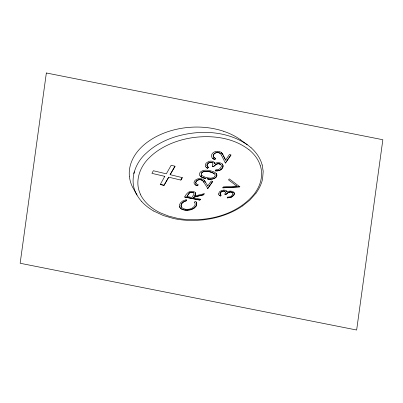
<?xml version="1.0" encoding="UTF-8"?>
<svg xmlns="http://www.w3.org/2000/svg" width="403" height="403" viewBox="0 0 403 403"><rect width="100%" height="100%" fill="white"/><g stroke="black" fill="none" stroke-linecap="round" stroke-linejoin="round"><path stroke-width="0.6" d="M213.177 155.77C213.338 153.765 215.444 152.541 217.298 152.485M213.263 155.845C213.419 153.855 215.499 152.631 217.338 152.566M195.616 193.757L194.76 195.853M195.687 193.838L194.81 195.954L204.271 193.717L203.495 194.84L194.05 197.092L193.556 197.828L193.979 197.012L203.424 194.76L204.12 193.757M196.735 204.074L196.729 203.651L195.949 206.2M212.89 164.172C211.474 169.089 214.446 165.487 216.376 164.258A5.032 3.627 14.9 0 1 216.582 164.167A4.917 3.541 14.9 0 1 216.975 164.031L217.68 163.87M181.098 206.225L181.224 204.593L182.337 202.9L184.186 201.545L186.569 200.664L184.06 201.495L181.995 203.127A7.657 5.516 14.9 0 0 181.914 203.223L180.982 205.283L181.521 207.207M196.719 204.266L196.624 205.077M225.337 192.574L225.237 193.042M232.763 194.055C232.249 196.18 229.645 197.258 227.881 197.052M251.064 147.765A43.328 31.217 14.9 0 0 247.306 144.753C226.844 130.648 199.676 129.695 176.393 136.471A96.055 69.21 14.9 0 0 160.777 142.848L157.246 144.848A90.987 65.563 14.9 0 0 152.309 148.138A92.297 66.505 14.9 0 0 146.485 152.959C134.768 162.993 128.507 181.108 137.025 195.082A42.889 30.905 14.9 0 0 141.413 201.208M194.009 194.16L191.994 197.51L186.851 196.468L189.36 192.906A3.758 2.705 14.9 0 1 189.773 192.649L190.281 192.438A3.954 2.851 14.9 0 1 190.624 192.342L191.032 192.266A3.425 2.468 14.9 0 1 191.586 192.221A2.604 1.874 14.9 0 1 192.15 192.266L192.438 192.387M133.786 173.658L134.27 171.764M222.859 166.887L222.718 167.305A7.037 5.073 14.9 0 1 222.501 167.754C221.161 170.131 218.562 171.084 215.434 170.807M222.945 166.963L222.814 167.346A6.997 5.043 14.9 0 1 222.582 167.829C221.413 170.172 218.381 171.255 215.217 170.852M196.614 205.117L195.974 206.346M234.133 194.518L233.992 194.861A5.964 4.297 14.9 0 1 233.8 195.208L233.559 195.556M225.206 193.128C223.942 194.82 226.612 194.503 227.599 192.946M201.49 173.32L201.812 172.827A4.277 3.083 14.9 0 1 202.276 172.383A5.128 3.692 14.9 0 1 202.553 172.192L203.021 171.93A6.126 4.413 14.9 0 1 203.258 171.819L207.187 171.371M164.812 176.287L160.238 184.519L164.016 185.33L168.691 177.255L164.016 185.33M207.752 177.849L210.744 178.181L213.197 177.683A6.02 4.337 14.9 0 0 213.716 177.426L213.862 177.34A5.677 4.09 14.9 0 0 214.159 177.134A4.519 3.254 14.9 0 0 214.643 176.685L214.945 176.252M174.967 166.217L170.081 174.655L182.337 177.637L180.841 180.081L168.625 177.174M170.147 174.736L175.068 166.243L171.199 165.25L166.323 173.824L153.341 170.736L151.941 173.366L164.872 176.368M220.406 192.856L221.514 191.717M182.232 177.612L180.841 180.081M212.195 166.117L213.797 166.6M186.851 196.468L189.425 192.987A3.728 2.685 14.9 0 1 189.838 192.735L190.075 192.624M220.768 167.804L221.373 166.268A3.466 2.499 14.9 0 0 221.378 166.122L221.353 165.814A3.189 2.297 14.9 0 0 221.202 165.301L221.146 165.19A2.564 1.849 14.9 0 0 220.804 164.691L220.673 164.56M208.255 167.2L207.631 168.298L208.321 167.25M197.248 185.637L197.52 185.773L198.135 184.801M215.605 158.419L214.885 159.507L215.298 158.298M215.182 170.852L215.877 169.824M207.746 185.914L211.227 181.028L212.774 181.405L207.741 188.508M223.388 155.699L225.569 160.127L229.423 154.515L231.005 155.009L225.403 163.124L222.093 156.49M184.69 196.996L199.787 200.029L200.356 199.203M207.752 188.488L212.663 181.38M225.342 163.008L230.889 154.974M195.601 193.737A2.766 1.99 14.9 0 0 195.264 192.579A2.917 2.101 14.9 0 0 193.395 191.566C189.405 190.13 186.095 193.732 184.65 197.062L199.858 200.11L200.467 199.228L193.556 197.828M195.843 206.356L193.712 208.386L190.765 209.676M195.908 206.442L193.772 208.472L190.8 209.767M220.703 167.895L218.673 169.487M256.036 193.118L249.85 200.064L242.51 205.953M220.481 195.969L221.126 195.087L220.466 196.009M227.816 197.052L227.206 197.918M213.696 166.545L216.235 164.207A5.007 3.607 14.9 0 1 216.502 164.092A4.881 3.516 14.9 0 1 216.834 163.971L217.565 163.794A3.425 2.468 14.9 0 1 219.207 163.799M222.804 187.788L239.861 186.801L222.738 187.874L223.453 186.886L236.863 186.075M220.496 192.523L221.882 191.38L223.73 190.967A1.708 1.229 14.9 0 1 224.033 191.002L224.285 191.067A1.28 0.922 14.9 0 1 224.904 191.38M233.488 195.641L230.803 197.51L227.221 197.843M225.967 194.407L228.531 192.317M227.609 192.936L229.76 192.085M221.524 191.707L223.851 191.052A1.657 1.194 14.9 0 1 224.108 191.082L224.36 191.143A1.285 0.922 14.9 0 1 224.98 191.455M214.552 163.583L215.071 163.396A6.04 4.352 14.9 0 1 215.267 163.291L215.953 163.003A5.516 3.975 14.9 0 1 216.24 162.908A5.687 4.101 14.9 0 1 216.391 162.867L218.466 162.605L220.416 162.958A3.667 2.645 14.9 0 1 221.796 163.699L222.219 164.092M226.985 191.989L228.249 191.405A5.37 3.869 14.9 0 1 228.415 191.354L230.279 191.057L232.037 191.284A2.927 2.106 14.9 0 1 233.599 192.145M202.976 171.834L202.533 172.076A4.645 3.345 14.9 0 0 201.712 172.766L201.424 173.214A3.42 2.463 14.9 0 0 201.299 174.63L201.349 174.746A2.358 1.698 14.9 0 0 201.424 174.912L201.853 175.501M203.183 171.738L205.344 171.265L207.736 171.436L207.167 171.3M228.637 192.271L229.624 192.014A3.97 2.861 14.9 0 1 229.881 191.979A2.992 2.156 14.9 0 1 230.929 191.999L231.362 192.16A1.834 1.32 14.9 0 1 231.937 192.397M218.562 169.527L216.058 169.834M190.518 192.468L191.123 192.342A3.012 2.171 14.9 0 1 192.221 192.342L192.362 192.372M190.513 209.741L185.974 210.225M190.669 209.802L187.46 210.265M186.569 200.664L186.156 199.702L182.609 201.052L180.524 202.815L179.406 204.946A6.735 4.851 14.9 0 0 179.38 205.077A5.728 4.126 14.9 0 0 179.35 206.124A4.982 3.592 14.9 0 0 179.97 207.595L180.252 207.943M187.304 210.185L184.891 210.018M217.363 152.485L217.474 152.485A3.143 2.262 14.9 0 1 217.716 152.495L218.149 152.541A2.65 1.909 14.9 0 1 218.497 152.611L219.031 152.828M217.454 152.561L217.605 152.561A3.128 2.257 14.9 0 1 217.801 152.566L218.235 152.616A2.65 1.909 14.9 0 1 218.582 152.687L218.839 152.762M217.358 151.281C214.477 151.16 211.661 153.352 211.484 155.462A4.987 3.592 14.9 0 0 211.469 155.644L211.51 156.359A4.64 3.34 14.9 0 0 211.721 157.044L211.867 157.336A4.488 3.234 14.9 0 0 212.008 157.573A3.929 2.831 14.9 0 0 212.275 157.931A3.844 2.771 14.9 0 0 212.593 158.263L212.86 158.475A4.09 2.947 14.9 0 0 213.54 158.908L213.625 158.953M210.336 179.169L212.9 178.897L214.895 178.086L216.27 176.816L216.895 175.189L216.23 177.053L214.411 178.474L211.787 179.179L208.542 179.023L208.925 179.068M207.056 165.804L207.006 165.638A3.607 2.599 14.9 0 1 207.248 164.318L208.437 162.943L210.306 162.238A2.433 1.753 14.9 0 1 210.688 162.218L210.971 162.303M210.381 179.244L209.515 179.128M217.484 151.281L218.401 151.352A4.312 3.103 14.9 0 1 218.925 151.452L219.746 151.699A4.065 2.932 14.9 0 1 221.171 152.48M210.709 162.218L210.991 162.233A1.854 1.335 14.9 0 1 211.338 162.293L211.625 162.379A1.602 1.154 14.9 0 1 212.331 162.782M210.739 162.218L210.774 162.293A2.463 1.778 14.9 0 0 210.406 162.313L208.547 162.998L207.303 164.384A3.622 2.609 14.9 0 0 207.066 165.714M227.393 197.853L231.181 197.253L233.72 195.128A6 4.322 14.9 0 0 233.926 194.755L234.047 194.468A3.556 2.564 14.9 0 0 233.705 192.135A3.597 2.594 14.9 0 1 233.977 194.437M210.89 162.228L210.991 162.303A1.894 1.365 14.9 0 1 211.419 162.369L211.434 162.318M185.909 210.139L184.665 210.059M209.479 179.199L209.076 179.159M207.721 171.366L208.371 171.532L207.862 171.451M208.618 179.103L208.064 178.952M208.542 179.093L207.228 178.801M185.37 209.233C188.765 209.787 192.871 208.769 194.725 205.646A6.398 4.609 14.9 0 0 194.971 205.082A4.841 3.491 14.9 0 0 194.609 202.452M208.019 179.013L207.092 178.776M231.06 192.095L231.01 192.085A3.153 2.272 14.9 0 0 229.76 192.09M208.598 171.572L209.515 171.764L208.553 171.502M231.005 192.019L231.282 192.085A1.824 1.315 14.9 0 1 231.639 192.211L231.665 192.221A1.642 1.184 14.9 0 1 232.239 192.604M185.173 209.197L183.007 208.482L181.597 207.318M184.463 210.018L183.854 209.822A6.831 4.922 14.9 0 1 183.526 209.741L183.385 209.706M184.267 209.983L183.818 209.887A6.705 4.831 14.9 0 1 183.496 209.802L183.294 209.676M207.53 177.804L206.774 177.632M160.278 184.453L163.956 185.244M224.632 194.17L226.048 194.488M219.207 163.82L219.69 164.006M219.287 163.895L219.67 163.996A2.181 1.572 14.9 0 1 220.114 164.182L220.134 164.192A2.126 1.531 14.9 0 1 220.607 164.505M219.403 163.92L219.292 163.84A3.4 2.448 14.9 0 0 217.685 163.88M209.792 171.834L209.55 171.774L209.862 171.849M205.868 178.504L205.54 178.418M205.943 178.579L205.616 178.499M206.658 177.602L206.381 177.532M193.672 192.977A1.829 1.315 14.9 0 0 192.624 192.443L192.553 192.352A1.839 1.325 14.9 0 1 193.606 192.891M209.857 171.789L210.185 171.93M206.069 177.456L205.439 177.28M205.263 178.348L204.21 178.055M204.986 178.277L204.291 178.081M197.384 185.738L197.047 185.642A4.529 3.264 14.9 0 1 196.886 185.587L196.659 185.451M197.284 185.707L196.976 185.556A4.544 3.274 14.9 0 1 196.785 185.496L196.689 185.466M201.193 179.894L200.699 179.768A2.68 1.929 14.9 0 0 200.493 179.738C198.906 179.481 196.221 180.247 195.793 182.458A2.685 1.934 14.9 0 0 195.873 183.133L195.903 183.209A2.398 1.728 14.9 0 0 196.145 183.632M202.81 180.856L202.578 180.615A2.856 2.055 14.9 0 0 201.152 179.819L200.644 179.693A2.745 1.98 14.9 0 0 200.417 179.657C198.734 179.39 195.934 180.272 195.712 182.544A2.574 1.854 14.9 0 0 195.813 183.068L195.848 183.153A2.428 1.748 14.9 0 0 196.07 183.551M183.355 209.762L183.043 209.666M201.122 179.814L201.223 179.899A2.851 2.055 14.9 0 1 202.654 180.695L202.769 180.816M183.31 209.751L183.022 209.595M205.157 177.199L201.903 175.552M204.205 178.111L203.208 177.723M204.125 178.086L203.807 177.93M223.519 131.232C211.152 127.131 197.848 126.169 184.957 127.806A84.65 60.994 14.9 0 0 168.807 131.383L167.094 131.947A90.191 64.989 14.9 0 0 150.017 140.304L147.342 142.173A82.57 59.493 14.9 0 0 137.977 150.954C132.119 157.946 128.406 167.124 129.388 176.343M203.883 178.01L203.026 177.658M182.982 209.58L182.64 209.464M211.479 162.328L211.706 162.454A1.612 1.159 14.9 0 1 212.416 162.857M214.431 159.351L214.663 159.381M214.744 159.457L214.351 159.276A4.67 3.365 14.9 0 1 214.023 159.14L213.565 158.923M218.784 152.697L219.061 152.838A2.952 2.126 14.9 0 1 220.169 153.467M203.172 177.763L202.825 177.582M202.926 177.622L202.689 177.532M202.9 177.663L202.558 177.476M215.419 158.303L215.167 158.203A3.582 2.579 14.9 0 1 215.001 158.127L214.88 158.102M202.8 177.622L202.115 177.325L202.387 177.451M196.518 185.456L196.231 185.335A3.723 2.68 14.9 0 1 194.926 184.478L194.916 184.463A3.556 2.559 14.9 0 0 195.556 184.932A3.929 2.831 14.9 0 0 196.185 185.264L196.342 185.38M212.3 172.615L210.104 171.849L213.741 173.34M215.217 158.223L215.242 158.233A3.466 2.499 14.9 0 1 215.061 158.193L215.016 158.167M212.356 172.64L212.411 172.62M202.633 177.557L202.341 177.385M212.572 172.731L213.288 173.043M220.37 195.964L220.28 195.923A3.153 2.272 14.9 0 1 220.088 195.828L220.028 195.793A3.118 2.247 14.9 0 0 220.184 195.833L220.295 195.883M202.16 177.3L201.712 177.124M202.064 177.3L201.792 177.164M207.036 167.94L207.092 168.006A3.738 2.695 14.9 0 0 207.263 168.106L207.631 168.298M213.197 172.993L214.925 174.423A2.282 1.647 14.9 0 1 215.036 174.645L215.121 174.887A3.35 2.413 14.9 0 1 214.935 176.247M153.689 211.046L163.331 215.529L173.386 218.466A60.586 43.655 14.9 0 0 178.615 219.444A70.278 50.637 14.9 0 0 196.463 220.386L203.505 219.857L210.416 218.804A93.31 67.236 14.9 0 0 242.485 205.933M214.542 157.885L214.628 157.961A3.033 2.186 14.9 0 1 214.21 157.674L214.169 157.638A2.871 2.07 14.9 0 0 214.426 157.81M213.686 173.275L214.441 173.849M201.203 176.816C199.873 175.854 202.23 177.481 201.263 176.857M201.127 176.736L200.991 176.675M206.694 167.719L206.966 167.9L206.502 167.583A3.597 2.589 14.9 0 1 206.301 167.426L206.381 167.502A3.592 2.589 14.9 0 0 206.598 167.678L206.608 167.658M240.364 139.715L247.306 144.753M236.944 186.156L228.521 179.909L229.257 178.897L239.861 186.801M248.989 149.775C233.347 137.599 212.205 134.995 193.042 137.589A87.083 62.747 14.9 0 0 176.096 141.655A92.685 66.782 14.9 0 0 158.324 150.364L157.034 151.246A85.255 61.432 14.9 0 0 149.09 157.956C139.554 167.064 134.325 182.111 140.576 194.473M220.713 194.775L220.925 194.946L220.658 194.73M207.847 166.852L208.18 167.124L207.767 166.782M206.235 167.376L205.953 167.084A3.315 2.388 14.9 0 1 205.495 166.374M200.326 176.106L200.704 176.433L200.251 176.025M216.003 173.325C217.076 174.308 214.164 171.527 212.784 171.492C209.943 170.514 206.593 169.804 203.787 170.388C201.44 171.038 198.719 172.247 199.747 175.325M226.788 191.768L226.874 191.888A2.363 1.703 14.9 0 0 226.39 190.941M205.444 182.151L203.651 179.864A3.818 2.75 14.9 0 0 201.832 178.907C198.734 177.814 194.488 179.547 194.085 182.201A3.995 2.876 14.9 0 0 194.135 183.174A3.501 2.524 14.9 0 0 194.256 183.521A3.692 2.66 14.9 0 0 194.427 183.844L194.463 183.904A3.823 2.756 14.9 0 0 194.669 184.191M221.685 152.969L221.635 152.908A3.965 2.856 14.9 0 0 221.287 152.581L222.511 154.102M202.88 180.932L203.601 181.894M204.14 180.353L204.482 180.776M221.6 152.898L221.977 153.357M207.605 166.62L207.318 166.288A2.101 1.516 14.9 0 1 207.197 166.107L207.288 166.197A2.116 1.521 14.9 0 0 207.389 166.353L207.52 166.52M220.451 194.513L220.456 194.518A1.622 1.169 14.9 0 1 220.3 194.291L220.169 194.095A2.584 1.864 14.9 0 1 220.386 192.805M197.52 185.773L198.059 184.781L197.178 184.433A2.756 1.985 14.9 0 1 196.795 184.216A2.614 1.884 14.9 0 1 196.543 184.035A2.519 1.814 14.9 0 1 196.326 183.839M195.979 201.838C195.813 201.258 193.848 201.878 194.558 202.467M200.155 175.92L199.893 175.572A3.022 2.181 14.9 0 1 199.802 175.426M220.391 194.448L220.36 194.412A1.622 1.169 14.9 0 1 220.224 194.211L220.199 194.16A2.594 1.869 14.9 0 1 220.461 192.886M201.772 175.406L201.51 175.018A2.312 1.667 14.9 0 1 201.429 174.842L201.404 174.776M196.034 201.898L196.508 202.654M204.558 180.856L205.394 182.07M203.324 181.501L203.57 181.854M221.993 153.377L222.315 153.795M196.12 202.019L196.724 203.596M203.656 181.98L203.847 182.272M203.716 182.065L203.878 182.317M222.26 153.765L222.708 154.42M221.015 154.49L220.547 153.85A3.184 2.292 14.9 0 0 220.199 153.498M181.405 207.041L181.043 206.155M207.812 188.589L204.245 182.871M205.525 182.282L207.817 185.995M221.141 154.687L221.69 155.674M222.456 154.077L222.96 154.868M204.15 182.715L204.109 182.69M222.693 154.475L222.899 154.762M137.025 195.082L132.441 186.886A48.179 34.713 14.9 0 1 129.413 176.343M222.829 154.717L222.975 154.893M223.081 155.1L223.232 155.387M221.705 155.699L221.977 156.243M207.147 166.011L207.162 165.945A2.252 1.622 14.9 0 1 207.112 165.814L207.092 165.739M223.448 155.825L225.569 160.127M196.518 202.669L196.79 203.676M186.131 199.707L186.503 200.578M216.733 174.403L216.532 174.056L216.895 175.174M205.459 166.313L205.349 166.006A3.597 2.589 14.9 0 1 205.283 165.85L205.359 164.56L206.059 163.275A6.342 4.569 14.9 0 1 206.271 163.029L208.532 161.548A6.458 4.655 14.9 0 1 208.683 161.492L209.495 161.271A5.733 4.131 14.9 0 1 210.593 161.14A4.871 3.511 14.9 0 1 211.157 161.145A3.617 2.604 14.9 0 1 211.973 161.255L212.588 161.432A2.811 2.025 14.9 0 1 213.852 162.152A3.179 2.287 14.9 0 1 214.477 163.296L214.547 163.558M213.434 156.702L213.318 156.545M216.658 174.343L216.885 175.053M260.313 165.593C262.993 173.723 261.32 182.806 256.923 190.02A74.61 53.76 14.9 0 1 253.326 195.148C235.846 215.283 206.935 222.199 181.229 218.945A58.123 41.882 14.9 0 1 177.335 218.305L168.545 216.084L160.369 212.844A39.791 28.673 14.9 0 1 140.446 194.493M213.333 156.414L213.288 156.193A3.224 2.322 14.9 0 1 213.263 155.916L213.263 155.916M262.197 164.968L263.194 171.366L262.6 178.771A62.203 44.819 14.9 0 1 261.874 181.652A70.822 51.03 14.9 0 1 255.996 193.097M214.572 163.376L214.633 163.658M219.106 195.097A2.494 1.798 14.9 0 1 218.708 194.463L218.638 194.291A2.811 2.025 14.9 0 1 218.557 194.019L218.582 194.055M218.572 193.989L219.373 191.964A5.446 3.924 14.9 0 1 219.479 191.848L221.333 190.609L223.559 190.1A3.813 2.745 14.9 0 1 224.637 190.151L225.176 190.281A2.232 1.607 14.9 0 1 226.32 190.871M251.119 147.735A43.771 31.54 14.9 0 1 262.146 164.968M223.504 131.267A47.791 34.436 14.9 0 1 240.395 139.69M153.699 211.036A43.227 31.147 14.9 0 1 141.398 201.213M182.645 209.454A5.043 3.632 14.9 0 1 180.232 207.953M220.527 164.424A2.111 1.521 14.9 0 0 220.063 164.122L220.033 164.107A2.161 1.557 14.9 0 0 219.61 163.925M249.039 149.74A39.539 28.487 14.9 0 1 260.273 165.598M195.334 192.659A2.766 1.995 14.9 0 1 195.667 193.823M179.678 207.117A4.554 3.279 14.9 0 1 179.471 206.628M179.985 207.631A4.76 3.431 14.9 0 0 181.798 209.152A5.692 4.101 14.9 0 0 182.786 209.58M225.176 191.642A1.96 1.416 14.9 0 1 225.282 192.558M231.957 192.407A1.572 1.133 14.9 0 1 232.314 192.684M232.335 192.694A2.025 1.461 14.9 0 1 232.687 193.274A2.453 1.768 14.9 0 1 232.783 193.737A2.73 1.965 14.9 0 1 232.778 193.964M226.461 191.042A2.458 1.773 14.9 0 1 226.778 191.747M212.608 158.273A4.156 2.997 14.9 0 0 212.955 158.56A4.101 2.957 14.9 0 0 213.65 158.999L214.043 159.19A4.624 3.335 14.9 0 0 214.331 159.311M222.234 164.001A4.7 3.385 14.9 0 1 222.804 166.867M218.975 152.762A2.972 2.141 14.9 0 1 220.083 153.392M213.177 155.82A3.335 2.403 14.9 0 0 213.192 156.067L213.197 156.082A3.209 2.312 14.9 0 0 213.358 156.646A2.801 2.015 14.9 0 0 213.882 157.387M212.482 162.852A2.554 1.839 14.9 0 1 212.839 164.162M222.305 164.061A4.7 3.385 14.9 0 1 222.884 166.948M213.917 162.208A3.194 2.302 14.9 0 1 214.557 163.376M213.968 157.462A2.801 2.02 14.9 0 1 213.434 156.707M193.863 193.203A1.914 1.375 14.9 0 1 194.019 193.994M46.35 72.983L20.15 263.265L356.65 330.017L382.85 139.735L46.35 72.983M219.721 195.576L219.7 195.561A2.811 2.025 14.9 0 1 219.418 195.39L219.358 195.319A2.836 2.045 14.9 0 0 219.61 195.505L219.7 195.561M219.237 195.213L219.161 195.148A2.554 1.839 14.9 0 0 219.232 195.223M216.431 173.834L216.366 173.774A3.219 2.322 14.9 0 1 216.446 173.905L216.537 174A3.224 2.322 14.9 0 0 216.446 173.854L216.446 173.854"/></g></svg>
